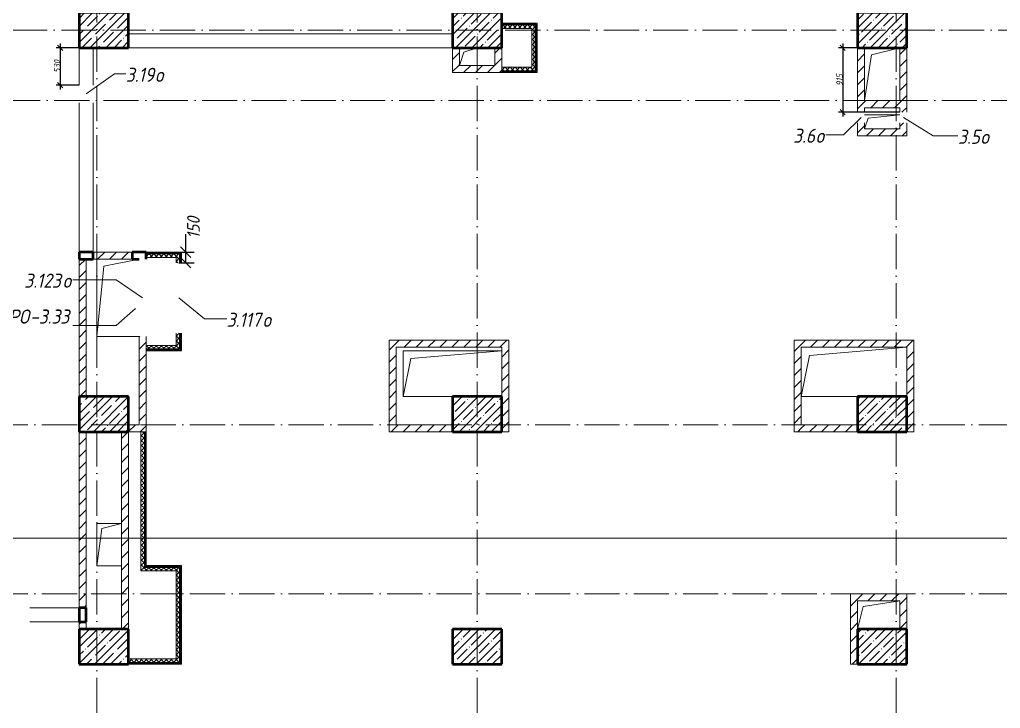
# Model space of a CAD drawing. Header units: millimetres. Extents: x -356862 to 418287, y 0 to 839748.
# Drawn here: x 221339 to 235263, y 389497 to 399273 of the extents above; entities that cross this region are included whole.
import ezdxf

# ---------------------------------------------------------------- set-up
doc = ezdxf.new("R2010")
doc.units = ezdxf.units.MM
doc.linetypes.add('50_200_ШТРИХ_1Т_ш5_п1_п1_', pattern=[700, 500, -100, 0, -100])
for name, color, linetype, lineweight in [('A-____-____-DIMS', 7, 'Continuous', 9), ('A-FLOR-____-OTLN', 7, 'Continuous', 9), ('A-GENM-____-IDEN', 7, 'Continuous', 9), ('A-GENM-____-OTLN', 7, 'Continuous', 9), ('A-GLAZ-____-IDEN', 7, 'Continuous', 9), ('A-WALL-____-MCUT', 7, 'Continuous', 13), ('A-WALL-____-MCUT-1', 7, 'Continuous', 9), ('A-WALL-____-PATT-1', 7, 'Continuous', 9), ('A-WALL-FNSH-MCUT-1', 7, 'Continuous', 9), ('I-WALL-____-OTLN', 7, 'Continuous', 9), ('S-COLS-____-MCUT', 7, 'Continuous', 50), ('S-COLS-____-OTLN', 7, 'Continuous', 9), ('S-GRID-____-OTLN-1', 7, '50_200_ШТРИХ_1Т_ш5_п1_п1_', 9)]:
    doc.layers.add(name, color=color, linetype=linetype, lineweight=lineweight)
doc.layers.add('A-WALL-____-PATT-3', color=9, linetype='Continuous', lineweight=9, true_color=0x808080)
doc.layers.add('G-____-____-SYMB-1', color=9, linetype='Continuous', lineweight=9, true_color=0x808080)
doc.styles.add('ISOCPEUR_I_10', font='isocpeui.ttf', dxfattribs={"width": 0.9, "height": 180})
doc.styles.add('ISOCPEUR_I_11', font='isocpeui.ttf', dxfattribs={"width": 0.9, "height": 200})
doc.styles.add('ISOCPEUR_I_7', font='isocpeui.ttf', dxfattribs={"width": 0.9, "height": 90})
doc.dimstyles.new('ISO-1_8_0_9К_СРЕДНИЙ_Кладочные_1', dxfattribs={"dimscale": 304.8, "dimtxt": 89.638306, "dimasz": 0.246063, "dimexe": 0.19685, "dimexo": 0, "dimgap": 0, "dimtad": 1, "dimdec": 3, "dimrnd": 0.001, "dimdsep": 46, "dimtxsty": 'ISOCPEUR_I_7', "dimblk1": 'OBLIQUE', "dimblk2": 'OBLIQUE', "dimsah": 1, "dimcen": 0.09, "dimdle": 0.19685, "dimazin": 0, "dimtfac": 1, "dimtdec": 4, "dimtix": 1, "dimtmove": 0, "dimatfit": 3, "dimfxl": 1, "dimtvp": 1, "dimtolj": 1, "dimtzin": 0, "dimarcsym": 2})
doc.dimstyles.new('ISO-1_8_0_9К_СРЕДНИЙ_Кладочные_3', dxfattribs={"dimscale": 304.8, "dimtxt": 179.276612, "dimasz": 0.492126, "dimexe": 0.393701, "dimexo": 0, "dimgap": 0, "dimtad": 1, "dimdec": 3, "dimrnd": 0.001, "dimdsep": 46, "dimtxsty": 'ISOCPEUR_I_10', "dimblk1": 'OBLIQUE', "dimblk2": 'OBLIQUE', "dimsah": 1, "dimcen": 0.09, "dimdle": 0.393701, "dimazin": 0, "dimtfac": 1, "dimtdec": 4, "dimtix": 1, "dimtmove": 0, "dimatfit": 3, "dimfxl": 1, "dimtvp": 1, "dimtolj": 1, "dimtzin": 0, "dimarcsym": 2})
pattern_1 = [(45, (144685.44, 323542.24), (-84.85281, 84.85281), [])]
pattern_2 = [(45, (144685.44, 323542.244), (-35.35534, 35.35534), []), (135, (144685.44, 323542.244), (-35.35534, -35.35534), [])]

# ---------------------------------------------------------------- blocks, each defined once
blk = doc.blocks.new('BSC_Колонна _Прямоугольная - 500х700-V128-АР1_План отверстий 3 этажа в осях 1-64_Ю-ЯЯ')
at = {"layer": 'S-COLS-____-OTLN'}
h = blk.add_hatch(dxfattribs=at)
h.set_pattern_fill('FP_133', color=256, style=0, pattern_type=2)
h.set_pattern_definition([(315, (-66831.04, 77850), (114.04925, 114.04925), []), (315, (-66831.04, 77735.95), (114.04925, 114.04925), [201.613, -40.323, 3.353, -36.97])])
h.paths.add_polyline_path([(-250, -350), (250, -350), (250, 350), (-250, 350), (-250, 96)], flags=0)
at = {"layer": 'S-COLS-____-MCUT'}
for p, q in [((250, 350), (-250, 350)), ((-250, 350), (-250, -350)), ((250, -350), (250, 350)), ((-250, -350), (250, -350))]:
    blk.add_line(p, q, dxfattribs=at)
blk = doc.blocks.new('BSC_Колонна _Прямоугольная - 500х700-V129-АР1_План отверстий 3 этажа в осях 1-64_Ю-ЯЯ')
at = {"layer": 'S-COLS-____-OTLN'}
h = blk.add_hatch(dxfattribs=at)
h.set_pattern_fill('FP_134', color=256, style=0, pattern_type=2)
h.set_pattern_definition([(315, (-66831.04, 83150), (114.04925, 114.04925), []), (315, (-66831.04, 83035.95), (114.04925, 114.04925), [201.613, -40.323, 3.353, -36.97])])
h.paths.add_polyline_path([(-250, -350), (250, -350), (250, 350), (-250, 350)], flags=0)
at = {"layer": 'S-COLS-____-MCUT'}
for p, q in [((250, 350), (-250, 350)), ((-250, 350), (-250, -350)), ((250, -350), (250, 350)), ((-250, -350), (250, -350))]:
    blk.add_line(p, q, dxfattribs=at)
blk = doc.blocks.new('BSC_Колонна _Прямоугольная - 500х700-V130-АР1_План отверстий 3 этажа в осях 1-64_Ю-ЯЯ')
at = {"layer": 'S-COLS-____-OTLN'}
h = blk.add_hatch(dxfattribs=at)
h.set_pattern_fill('FP_135', color=256, style=0, pattern_type=2)
h.set_pattern_definition([(315, (-66831.04, 88900), (114.04925, 114.04925), []), (315, (-66831.04, 88785.95), (114.04925, 114.04925), [201.613, -40.323, 3.353, -36.97])])
h.paths.add_polyline_path([(-250, -350), (250, -350), (250, 350), (-250, 350)], flags=0)
at = {"layer": 'S-COLS-____-MCUT'}
for p, q in [((250, 350), (-250, 350)), ((-250, 350), (-250, -350)), ((250, -350), (250, 350)), ((-250, -350), (250, -350))]:
    blk.add_line(p, q, dxfattribs=at)
blk = doc.blocks.new('BSC_Колонна _Прямоугольная - 500х700-V131-АР1_План отверстий 3 этажа в осях 1-64_Ю-ЯЯ')
at = {"layer": 'S-COLS-____-OTLN'}
h = blk.add_hatch(dxfattribs=at)
h.set_pattern_fill('FP_136', color=256, style=0, pattern_type=2)
h.set_pattern_definition([(315, (-70131.04, 77850), (114.04925, 114.04925), []), (315, (-70131.04, 77735.95), (114.04925, 114.04925), [201.613, -40.323, 3.353, -36.97])])
h.paths.add_polyline_path([(-250, -350), (250, -350), (250, 350), (-250, 350), (-250, 96)], flags=0)
at = {"layer": 'S-COLS-____-MCUT'}
for p, q in [((250, 350), (-250, 350)), ((-250, 350), (-250, -350)), ((250, -350), (250, 350)), ((-250, -350), (250, -350))]:
    blk.add_line(p, q, dxfattribs=at)
blk = doc.blocks.new('BSC_Колонна _Прямоугольная - 500х700-V132-АР1_План отверстий 3 этажа в осях 1-64_Ю-ЯЯ')
at = {"layer": 'S-COLS-____-OTLN'}
h = blk.add_hatch(dxfattribs=at)
h.set_pattern_fill('FP_137', color=256, style=0, pattern_type=2)
h.set_pattern_definition([(315, (-70131.04, 83150), (114.04925, 114.04925), []), (315, (-70131.04, 83035.95), (114.04925, 114.04925), [201.613, -40.323, 3.353, -36.97])])
h.paths.add_polyline_path([(-250, -350), (250, -350), (250, 350), (-250, 350)], flags=0)
at = {"layer": 'S-COLS-____-MCUT'}
for p, q in [((250, 350), (-250, 350)), ((-250, 350), (-250, -350)), ((250, -350), (250, 350)), ((-250, -350), (250, -350))]:
    blk.add_line(p, q, dxfattribs=at)
blk = doc.blocks.new('BSC_Колонна _Прямоугольная - 500х700-V133-АР1_План отверстий 3 этажа в осях 1-64_Ю-ЯЯ')
at = {"layer": 'S-COLS-____-OTLN'}
h = blk.add_hatch(dxfattribs=at)
h.set_pattern_fill('FP_138', color=256, style=0, pattern_type=2)
h.set_pattern_definition([(315, (-70131.04, 88900), (114.04925, 114.04925), []), (315, (-70131.04, 88785.95), (114.04925, 114.04925), [201.613, -40.323, 3.353, -36.97])])
h.paths.add_polyline_path([(-250, -350), (250, -350), (250, 350), (-250, 350)], flags=0)
at = {"layer": 'S-COLS-____-MCUT'}
for p, q in [((250, 350), (-250, 350)), ((-250, 350), (-250, -350)), ((250, -350), (250, 350)), ((-250, -350), (250, -350))]:
    blk.add_line(p, q, dxfattribs=at)
blk = doc.blocks.new('BSC_Колонна _Прямоугольная - 500х700-V134-АР1_План отверстий 3 этажа в осях 1-64_Ю-ЯЯ')
at = {"layer": 'S-COLS-____-OTLN'}
h = blk.add_hatch(dxfattribs=at)
h.set_pattern_fill('FP_139', color=256, style=0, pattern_type=2)
h.set_pattern_definition([(315, (-75581.04, 77850), (114.04925, 114.04925), []), (315, (-75581.04, 77735.95), (114.04925, 114.04925), [201.613, -40.323, 3.353, -36.97])])
h.paths.add_polyline_path([(-250, 350), (-250, -350), (250, -350), (250, 350)], flags=0)
at = {"layer": 'S-COLS-____-MCUT'}
for p, q in [((250, 350), (-250, 350)), ((-250, 350), (-250, -350)), ((250, -350), (250, 350)), ((-250, -350), (250, -350))]:
    blk.add_line(p, q, dxfattribs=at)
blk = doc.blocks.new('BSC_Колонна _Прямоугольная - 500х700-V135-АР1_План отверстий 3 этажа в осях 1-64_Ю-ЯЯ')
at = {"layer": 'S-COLS-____-OTLN'}
h = blk.add_hatch(dxfattribs=at)
h.set_pattern_fill('FP_140', color=256, style=0, pattern_type=2)
h.set_pattern_definition([(315, (-75581.04, 83150), (114.04925, 114.04925), []), (315, (-75581.04, 83035.95), (114.04925, 114.04925), [201.613, -40.323, 3.353, -36.97])])
h.paths.add_polyline_path([(-250, 350), (-250, -350), (250, -350), (250, 350)], flags=0)
at = {"layer": 'S-COLS-____-MCUT'}
for p, q in [((250, 350), (-250, 350)), ((-250, 350), (-250, -350)), ((250, -350), (250, 350)), ((-250, -350), (250, -350))]:
    blk.add_line(p, q, dxfattribs=at)
blk = doc.blocks.new('BSC_Колонна _Прямоугольная - 500х700-V136-АР1_План отверстий 3 этажа в осях 1-64_Ю-ЯЯ')
at = {"layer": 'S-COLS-____-OTLN'}
h = blk.add_hatch(dxfattribs=at)
h.set_pattern_fill('FP_141', color=256, style=0, pattern_type=2)
h.set_pattern_definition([(315, (-75581.04, 88900), (114.04925, 114.04925), []), (315, (-75581.04, 88785.95), (114.04925, 114.04925), [201.613, -40.323, 3.353, -36.97])])
h.paths.add_polyline_path([(-250, -350), (250, -350), (250, 350), (-250, 350)], flags=0)
at = {"layer": 'S-COLS-____-MCUT'}
for p, q in [((250, 350), (-250, 350)), ((-250, 350), (-250, -350)), ((250, -350), (250, 350)), ((-250, -350), (250, -350))]:
    blk.add_line(p, q, dxfattribs=at)
blk = doc.blocks.new('AR_Отверстие прямоугольное _в плите_ - AR_Отверстие прямоугольное _в плите_-30552529-АР1_План отверстий 3 этажа в осях 1-64_Ю-ЯЯ')
at = {"layer": 'A-GENM-____-OTLN'}
for p, q in [((-150, 275), (250, 375)), ((-250, -375), (-150, 275))]:
    blk.add_line(p, q, dxfattribs=at)
blk = doc.blocks.new('AR_Отверстие прямоугольное _в плите_ - AR_Отверстие прямоугольное _в плите_-30552531-АР1_План отверстий 3 этажа в осях 1-64_Ю-ЯЯ')
at = {"layer": 'A-GENM-____-OTLN'}
for p, q in [((-220, 120), (300, 200)), ((-300, -200), (-220, 120))]:
    blk.add_line(p, q, dxfattribs=at)
blk = doc.blocks.new('AR_Отверстие прямоугольное _в плите_ - AR_Отверстие прямоугольное _в плите_-30552533-АР1_План отверстий 3 этажа в осях 1-64_Ю-ЯЯ')
at = {"layer": 'A-GENM-____-OTLN'}
for p, q in [((175, 300), (-175, 300)), ((-175, 300), (-175, -300)), ((-105, 230), (175, 300)), ((-175, -300), (-105, 230)), ((-175, -300), (175, -300))]:
    blk.add_line(p, q, dxfattribs=at)
blk = doc.blocks.new('AR_Отверстие прямоугольное _в плите_ - AR_Отверстие прямоугольное _в плите_-30552713-АР1_План отверстий 3 этажа в осях 1-64_Ю-ЯЯ')
at = {"layer": 'A-GENM-____-OTLN'}
for p, q in [((-300, 550), (-300, -550)), ((-300, -550), (-200, 450)), ((-200, 450), (300, 550)), ((-300, -550), (300, -550))]:
    blk.add_line(p, q, dxfattribs=at)
blk = doc.blocks.new('AR_Отверстие прямоугольное _в плите_ - AR_Отверстие прямоугольное _в плите_-V190-АР1_План отверстий 3 этажа в осях 1-64_Ю-ЯЯ')
at = {"layer": 'A-GENM-____-OTLN'}
for p, q in [((-125, -125), (-63, 63)), ((-63, 63), (125, 125)), ((125, -125), (125, 125))]:
    blk.add_line(p, q, dxfattribs=at)
blk = doc.blocks.new('AR_Отверстие прямоугольное _в плите_ - AR_Отверстие прямоугольное _в плите_-V192-АР1_План отверстий 3 этажа в осях 1-64_Ю-ЯЯ')
at = {"layer": 'A-GENM-____-OTLN'}
for p, q in [((250, 100), (-250, 100)), ((-250, -100), (-200, 50)), ((-200, 50), (250, 100))]:
    blk.add_line(p, q, dxfattribs=at)
blk = doc.blocks.new('AR_Отверстие прямоугольное _в плите_ - AR_Отверстие прямоугольное _в плите_-30552735-АР1_План отверстий 3 этажа в осях 1-64_Ю-ЯЯ')
at = {"layer": 'A-GENM-____-OTLN'}
for p, q in [((700, 325), (-700, 325)), ((-700, 325), (-700, -325)), ((-592, 217), (700, 325)), ((-700, -325), (-592, 217)), ((-700, -325), (0, -325))]:
    blk.add_line(p, q, dxfattribs=at)
blk = doc.blocks.new('AR_Отверстие прямоугольное _в плите_ - AR_Отверстие прямоугольное _в плите_-30552737-АР1_План отверстий 3 этажа в осях 1-64_Ю-ЯЯ')
at = {"layer": 'A-GENM-____-OTLN'}
for p, q in [((750, 350), (-750, 350)), ((-633, 233), (750, 350)), ((-750, -350), (-633, 233)), ((-750, -350), (50, -350))]:
    blk.add_line(p, q, dxfattribs=at)
blk = doc.blocks.new('BSC_Колонна _Прямоугольная1 - 200х100 _металл_-35191367-АР1_План отверстий 3 этажа в осях 1-64_Ю-ЯЯ')
at = {"layer": 'S-COLS-____-MCUT'}
for p, q in [((100, 50), (-100, 50)), ((-100, 50), (-100, -50)), ((100, -50), (100, 50)), ((-100, -50), (100, -50))]:
    blk.add_line(p, q, dxfattribs=at)
blk = doc.blocks.new('BSC_Колонна _Прямоугольная1 - 200х100 _металл_-V214-АР1_План отверстий 3 этажа в осях 1-64_Ю-ЯЯ')
at = {"layer": 'S-COLS-____-MCUT'}
for p, q in [((100, 50), (-100, 50)), ((-100, 50), (-100, -50)), ((100, -50), (100, 50)), ((-100, -50), (0, -50))]:
    blk.add_line(p, q, dxfattribs=at)
blk = doc.blocks.new('_Oblique')
at = {"color": 0, "linetype": 'ByBlock', "lineweight": -2}
blk.add_line((-0.5, -0.5), (0.5, 0.5), dxfattribs=at)
blk = doc.blocks.new('*D9582')
at = {"layer": 'A-____-____-DIMS', "color": 0, "lineweight": -2, "transparency": 16777216}
for p, q in [((221916, 398933), (221916, 398283)), ((222185, 398873), (221856, 398873)), ((222185, 398343), (221856, 398343))]:
    blk.add_line(p, q, dxfattribs=at)
at = {"layer": 'Defpoints', "color": 0, "transparency": 16777216}
for p in [(222185, 398873), (221916, 398343), (222185, 398343)]:
    blk.add_point(p, dxfattribs=at)
at = {"layer": 'A-____-____-DIMS', "color": 0, "lineweight": -2, "transparency": 16777216, "xscale": 75, "yscale": 75, "zscale": 75}
for p, rotation in [((221916, 398873), 90), ((221916, 398343), 270)]:
    blk.add_blockref('_Oblique', p, dxfattribs=dict(at, rotation=rotation))
at = {"layer": 'A-____-____-DIMS', "color": 0, "transparency": 16777216, "insert": (221871, 398608), "char_height": 90, "width": 409.58, "attachment_point": 5, "rotation": 90, "style": 'ISOCPEUR_I_7'}
blk.add_mtext('\\A1;530', dxfattribs=at)
blk = doc.blocks.new('*D9534')
at = {"layer": 'A-____-____-DIMS', "color": 0, "lineweight": -2, "transparency": 16777216}
for p, q in [((223697, 395973), (223697, 396229)), ((223697, 395823), (223697, 396093)), ((223635, 395973), (223817, 395973)), ((223598, 395823), (223817, 395823))]:
    blk.add_line(p, q, dxfattribs=at)
at = {"layer": 'Defpoints', "color": 0, "transparency": 16777216}
for p in [(223635, 395973), (223598, 395823), (223697, 395823)]:
    blk.add_point(p, dxfattribs=at)
at = {"layer": 'A-____-____-DIMS', "color": 0, "lineweight": -2, "transparency": 16777216, "xscale": 150, "yscale": 150, "zscale": 150}
for p, rotation in [((223697, 395973), 90), ((223697, 395823), 270)]:
    blk.add_blockref('_Oblique', p, dxfattribs=dict(at, rotation=rotation))
at = {"layer": 'A-____-____-DIMS', "color": 0, "transparency": 16777216, "insert": (223717, 396165), "char_height": 180, "width": 368.21, "attachment_point": 1, "rotation": 90, "line_spacing_factor": 1.149209, "style": 'ISOCPEUR_I_10'}
blk.add_mtext('\\A1;150', dxfattribs=at)
blk = doc.blocks.new('*D9535')
at = {"layer": 'A-____-____-DIMS', "color": 0, "lineweight": -2, "transparency": 16777216}
for p, q in [((233024, 398933), (233024, 397898)), ((233835, 398873), (232964, 398873)), ((233835, 397958), (232964, 397958))]:
    blk.add_line(p, q, dxfattribs=at)
at = {"layer": 'Defpoints', "color": 0, "transparency": 16777216}
for p in [(233835, 398873), (233024, 397958), (233835, 397958)]:
    blk.add_point(p, dxfattribs=at)
at = {"layer": 'A-____-____-DIMS', "color": 0, "lineweight": -2, "transparency": 16777216, "xscale": 75, "yscale": 75, "zscale": 75}
for p, rotation in [((233024, 398873), 90), ((233024, 397958), 270)]:
    blk.add_blockref('_Oblique', p, dxfattribs=dict(at, rotation=rotation))
at = {"layer": 'A-____-____-DIMS', "color": 0, "transparency": 16777216, "insert": (232979, 398416), "char_height": 90, "width": 368.21, "attachment_point": 5, "rotation": 90, "style": 'ISOCPEUR_I_7'}
blk.add_mtext('\\A1;915', dxfattribs=at)

msp = doc.modelspace()

# ---------------------------------------------------------------- hatches: boundary and pattern name
at = {"layer": 'A-WALL-____-PATT-1'}
h = msp.add_hatch(dxfattribs=at)
h.set_pattern_fill('FP_7', color=256, style=0, pattern_type=2)
h.set_pattern_definition(pattern_1)
h.paths.add_polyline_path([(227585.4376, 398623.2863), (227585.4376, 398873.2863), (227485.4376, 398873.2863), (227485.4376, 398623.2863)], flags=0)
h = msp.add_hatch(dxfattribs=at)
h.set_pattern_fill('FP_7', color=256, style=0, pattern_type=2)
h.set_pattern_definition(pattern_1)
h.paths.add_polyline_path([(228185.4376, 398623.2863), (228185.4376, 398873.2863), (228085.4376, 398873.2863), (228085.4376, 398623.2863)], flags=0)
h = msp.add_hatch(dxfattribs=at)
h.set_pattern_fill('FP_7', color=256, style=0, pattern_type=2)
h.set_pattern_definition(pattern_1)
h.paths.add_polyline_path([(233235.4376, 397723.2863), (233335.4376, 397723.2863), (233335.4376, 397808.2863), (233235.4376, 397808.2863)], flags=0)
h.paths.add_polyline_path([(233294.1876, 397958.2863), (233335.4376, 397958.2863), (233335.4376, 398873.2863), (233235.4376, 398873.2863), (233235.4376, 397958.2863)], flags=0)
h = msp.add_hatch(dxfattribs=at)
h.set_pattern_fill('FP_7', color=256, style=0, pattern_type=2)
h.set_pattern_definition(pattern_1)
h.paths.add_polyline_path([(233835.4376, 397723.2863), (233935.4376, 397723.2863), (233935.4376, 397808.2863), (233835.4376, 397808.2863)], flags=0)
h.paths.add_polyline_path([(233835.4376, 397958.2863), (233935.4376, 397958.2863), (233935.4376, 398873.2863), (233835.4376, 398873.2863), (233835.4376, 398023.2863)], flags=0)
h = msp.add_hatch(dxfattribs=at)
h.set_pattern_fill('FP_7', color=256, style=0, pattern_type=2)
h.set_pattern_definition(pattern_1)
h.paths.add_polyline_path([(227485.4376, 398523.2863), (228185.4376, 398523.2863), (228185.4376, 398623.2863), (227485.4376, 398623.2863)], flags=0)
h = msp.add_hatch(dxfattribs=at)
h.set_pattern_fill('FP_7', color=256, style=0, pattern_type=2)
h.set_pattern_definition(pattern_1)
h.paths.add_polyline_path([(233835.4376, 398023.2863), (233835.4376, 398123.2863), (233335.4376, 398123.2863), (233335.4376, 398023.2863)], flags=0)
h = msp.add_hatch(dxfattribs=at)
h.set_pattern_fill('FP_7', color=256, style=0, pattern_type=2)
h.set_pattern_definition(pattern_1)
h.paths.add_polyline_path([(233935.4376, 397623.2863), (233935.4376, 397723.2863), (233235.4376, 397723.2863), (233235.4376, 397623.2863)], flags=0)
h = msp.add_hatch(dxfattribs=at)
h.set_pattern_fill('FP_7', color=256, style=0, pattern_type=2)
h.set_pattern_definition(pattern_1)
h.paths.add_polyline_path([(222285.4376, 393923.2863), (222285.4376, 395873.2863), (222185.4376, 395873.2863), (222185.4376, 393923.2863)], flags=0)
h = msp.add_hatch(dxfattribs=at)
h.set_pattern_fill('FP_7', color=256, style=0, pattern_type=2)
h.set_pattern_definition(pattern_1)
h.paths.add_polyline_path([(222439.8403, 395873.2863), (222935.4376, 395873.2863), (222935.4376, 395973.2863), (222385.4376, 395973.2863), (222385.4376, 395873.2863)], flags=0)
h = msp.add_hatch(dxfattribs=at)
h.set_pattern_fill('FP_7', color=256, style=0, pattern_type=2)
h.set_pattern_definition(pattern_1)
h.paths.add_polyline_path([(223035.4376, 393523.2863), (223135.4376, 393523.2863), (223135.4376, 394773.2863), (223035.4376, 394773.2863), (223035.4376, 393681.578)], flags=0)
h = msp.add_hatch(dxfattribs=at)
h.set_pattern_fill('FP_7', color=256, style=0, pattern_type=2)
h.set_pattern_definition(pattern_1)
h.paths.add_polyline_path([(226585.4376, 393423.2863), (226685.4376, 393423.2863), (226685.4376, 394723.2863), (226585.4376, 394723.2863)], flags=0)
h = msp.add_hatch(dxfattribs=at)
h.set_pattern_fill('FP_7', color=256, style=0, pattern_type=2)
h.set_pattern_definition(pattern_1)
h.paths.add_polyline_path([(228185.4376, 394623.2863), (228285.4376, 394623.2863), (228285.4376, 394723.2863), (226685.4376, 394723.2863), (226685.4376, 394623.2863)], flags=0)
h = msp.add_hatch(dxfattribs=at)
h.set_pattern_fill('FP_7', color=256, style=0, pattern_type=2)
h.set_pattern_definition(pattern_1)
h.paths.add_polyline_path([(228285.4376, 393423.2863), (228285.4376, 394623.2863), (228185.4376, 394623.2863), (228185.4376, 393423.2863)], flags=0)
h = msp.add_hatch(dxfattribs=at)
h.set_pattern_fill('FP_7', color=256, style=0, pattern_type=2)
h.set_pattern_definition(pattern_1)
h.paths.add_polyline_path([(232335.4376, 393423.2863), (232435.4376, 393423.2863), (232435.4376, 394723.2863), (232335.4376, 394723.2863)], flags=0)
h = msp.add_hatch(dxfattribs=at)
h.set_pattern_fill('FP_7', color=256, style=0, pattern_type=2)
h.set_pattern_definition(pattern_1)
h.paths.add_polyline_path([(233935.4376, 394623.2863), (234035.4376, 394623.2863), (234035.4376, 394723.2863), (232435.4376, 394723.2863), (232435.4376, 394623.2863), (233044.626, 394623.2863)], flags=0)
h = msp.add_hatch(dxfattribs=at)
h.set_pattern_fill('FP_7', color=256, style=0, pattern_type=2)
h.set_pattern_definition(pattern_1)
h.paths.add_polyline_path([(234035.4376, 393423.2863), (234035.4376, 394623.2863), (233935.4376, 394623.2863), (233935.4376, 393423.2863)], flags=0)
h = msp.add_hatch(dxfattribs=at)
h.set_pattern_fill('FP_7', color=256, style=0, pattern_type=2)
h.set_pattern_definition(pattern_1)
h.paths.add_polyline_path([(222885.4376, 393423.2863), (223135.4376, 393423.2863), (223135.4376, 393523.2863), (222885.4376, 393523.2863)], flags=0)
h = msp.add_hatch(dxfattribs=at)
h.set_pattern_fill('FP_7', color=256, style=0, pattern_type=2)
h.set_pattern_definition(pattern_1)
h.paths.add_polyline_path([(227485.4376, 393423.2863), (227485.4376, 393523.2863), (226685.4376, 393523.2863), (226685.4376, 393423.2863)], flags=0)
h = msp.add_hatch(dxfattribs=at)
h.set_pattern_fill('FP_7', color=256, style=0, pattern_type=2)
h.set_pattern_definition(pattern_1)
h.paths.add_polyline_path([(233235.4376, 393423.2863), (233235.4376, 393523.2863), (232435.4376, 393523.2863), (232435.4376, 393423.2863), (233044.626, 393423.2863)], flags=0)
h = msp.add_hatch(dxfattribs=at)
h.set_pattern_fill('FP_7', color=256, style=0, pattern_type=2)
h.set_pattern_definition(pattern_1)
h.paths.add_polyline_path([(222185.4376, 390623.2863), (222285.4376, 390623.2863), (222285.4376, 390723.2863), (222185.4376, 390723.2863)], flags=0)
h.paths.add_polyline_path([(222185.4376, 390923.2863), (222285.4376, 390923.2863), (222285.4376, 393423.2863), (222185.4376, 393423.2863)], flags=0)
h = msp.add_hatch(dxfattribs=at)
h.set_pattern_fill('FP_7', color=256, style=0, pattern_type=2)
h.set_pattern_definition(pattern_1)
h.paths.add_polyline_path([(222885.4376, 390623.2863), (222885.4376, 393423.2863), (222785.4376, 393423.2863), (222785.4376, 390623.2863)], flags=0)
h = msp.add_hatch(dxfattribs=at)
h.set_pattern_fill('FP_7', color=256, style=0, pattern_type=2)
h.set_pattern_definition(pattern_1)
h.paths.add_polyline_path([(233835.4376, 391023.2863), (233935.4376, 391023.2863), (233935.4376, 391123.2863), (233135.4376, 391123.2863), (233135.4376, 391023.2863), (233235.4376, 391023.2863)], flags=0)
h = msp.add_hatch(dxfattribs=at)
h.set_pattern_fill('FP_7', color=256, style=0, pattern_type=2)
h.set_pattern_definition(pattern_1)
h.paths.add_polyline_path([(233235.4376, 390123.2863), (233235.4376, 391023.2863), (233135.4376, 391023.2863), (233135.4376, 390123.2863)], flags=0)
h = msp.add_hatch(dxfattribs=at)
h.set_pattern_fill('FP_7', color=256, style=0, pattern_type=2)
h.set_pattern_definition(pattern_1)
h.paths.add_polyline_path([(233935.4376, 390623.2863), (233935.4376, 391023.2863), (233835.4376, 391023.2863), (233835.4376, 390623.2863)], flags=0)
at = {"layer": 'A-WALL-____-PATT-3'}
h = msp.add_hatch(dxfattribs=at)
h.set_pattern_fill('FP_10', color=256, style=0, pattern_type=2)
h.set_pattern_definition(pattern_2)
h.paths.add_polyline_path([(228610.4376, 398598.2863), (228660.4376, 398598.2863), (228660.4376, 399198.2863), (228610.4376, 399198.2863), (228610.4376, 399148.2863)], flags=0)
h.paths.add_polyline_path([(228610.4376, 401948.2863), (228660.4376, 401948.2863), (228660.4376, 402598.2863), (228610.4376, 402598.2863), (228610.4376, 401998.2863)], flags=0)
h.paths.add_polyline_path([(228610.4376, 405298.2863), (228660.4376, 405298.2863), (228660.4376, 405948.2863), (228610.4376, 405948.2863), (228610.4376, 405348.2863)], flags=0)
h = msp.add_hatch(dxfattribs=at)
h.set_pattern_fill('FP_10', color=256, style=0, pattern_type=2)
h.set_pattern_definition(pattern_2)
h.paths.add_polyline_path([(228610.4376, 399148.2863), (228610.4376, 399198.2863), (228185.4376, 399198.2863), (228185.4376, 399148.2863)], flags=0)
h = msp.add_hatch(dxfattribs=at)
h.set_pattern_fill('FP_10', color=256, style=0, pattern_type=2)
h.set_pattern_definition(pattern_2)
h.paths.add_polyline_path([(228660.4376, 398548.2863), (228660.4376, 398598.2863), (228185.4376, 398598.2863), (228185.4376, 398548.2863), (228625.9653, 398548.2863)], flags=0)
h = msp.add_hatch(dxfattribs=at)
h.set_pattern_fill('FP_10', color=256, style=0, pattern_type=2)
h.set_pattern_definition(pattern_2)
h.paths.add_polyline_path([(223135.4376, 395898.2863), (223560.4376, 395898.2863), (223560.4376, 395948.2863), (223135.4376, 395948.2863)], flags=0)
h = msp.add_hatch(dxfattribs=at)
h.set_pattern_fill('FP_10', color=256, style=0, pattern_type=2)
h.set_pattern_definition(pattern_2)
h.paths.add_polyline_path([(223610.4376, 390198.2863), (223610.4376, 391498.2863), (223560.4376, 391498.2863), (223560.4376, 390198.2863)], flags=0)
h.paths.add_polyline_path([(223560.4376, 394598.2863), (223610.4376, 394598.2863), (223610.4376, 394823.2863), (223560.4376, 394823.2863), (223560.4376, 394648.2863)], flags=0)
h.paths.add_polyline_path([(223605.6299, 395823.2863), (223610.4376, 395823.2863), (223610.4376, 395948.2863), (223560.4376, 395948.2863), (223560.4376, 395823.2863)], flags=0)
h = msp.add_hatch(dxfattribs=at)
h.set_pattern_fill('FP_10', color=256, style=0, pattern_type=2)
h.set_pattern_definition(pattern_2)
h.paths.add_polyline_path([(223560.4376, 394598.2863), (223560.4376, 394648.2863), (223135.4376, 394648.2863), (223135.4376, 394598.2863)], flags=0)
h = msp.add_hatch(dxfattribs=at)
h.set_pattern_fill('FP_10', color=256, style=0, pattern_type=2)
h.set_pattern_definition(pattern_2)
h.paths.add_polyline_path([(223060.4376, 391498.2863), (223110.4376, 391498.2863), (223110.4376, 393423.2863), (223060.4376, 393423.2863), (223060.4376, 391510.7863)], flags=0)
h = msp.add_hatch(dxfattribs=at)
h.set_pattern_fill('FP_10', color=256, style=0, pattern_type=2)
h.set_pattern_definition(pattern_2)
h.paths.add_polyline_path([(223560.4376, 391448.2863), (223560.4376, 391498.2863), (223060.4376, 391498.2863), (223060.4376, 391448.2863)], flags=0)
h = msp.add_hatch(dxfattribs=at)
h.set_pattern_fill('FP_10', color=256, style=0, pattern_type=2)
h.set_pattern_definition(pattern_2)
h.paths.add_polyline_path([(223610.4376, 390148.2863), (223610.4376, 390198.2863), (222885.4376, 390198.2863), (222885.4376, 390148.2863)], flags=0)

# ---------------------------------------------------------------- linework, layer by layer
at = {"layer": 'A-FLOR-____-OTLN'}
for p, q in [((227835.4376, 398873.2863), (227835.4376, 398623.2863)), ((233335.4376, 397923.2863), (233835.4376, 397923.2863)), ((222435.4376, 394773.2863), (222435.4376, 395873.2863)), ((223035.4376, 394773.2863), (222435.4376, 394773.2863)), ((232435.4376, 394622.9388), (233935.4376, 394622.9388)), ((226785.4376, 394573.2863), (228185.4376, 394573.2863)), ((226785.4376, 393923.2863), (226785.4376, 394573.2863)), ((227485.4376, 393923.2863), (226785.4376, 393923.2863)), ((233235.4376, 393922.9388), (232435.4376, 393922.9388)), ((222435.4376, 392120.9204), (222785.4376, 392120.9204)), ((222435.4376, 391520.9204), (222435.4376, 392120.9204)), ((222785.4376, 391520.9204), (222435.4376, 391520.9204))]:
    msp.add_line(p, q, dxfattribs=at)
at = {"layer": 'A-GENM-____-IDEN'}
for p, q in [((222985.4376, 395173.2863), (222707.5712, 394931.2254)), ((222707.5712, 394931.2254), (222095.7423, 394931.2254))]:
    msp.add_line(p, q, dxfattribs=at)
at = {"layer": 'A-GLAZ-____-IDEN'}
for p, q in [((222285.4376, 398218.2863), (222685.4779, 398502.4493)), ((222685.4779, 398502.4493), (222846.7929, 398502.4493)), ((233285.4376, 397883.2863), (233035.5271, 397637.2259)), ((233885.4376, 397883.2863), (234310.752, 397622.5317)), ((233035.5271, 397637.2259), (232784.9315, 397637.2259)), ((234310.752, 397622.5317), (234661.0277, 397622.5317)), ((222707.5712, 395580.3605), (222095.7423, 395580.3605)), ((223085.4376, 395323.2863), (222707.5712, 395580.3605)), ((223597.9376, 395323.2863), (223965.5553, 395024.6769)), ((223965.5553, 395024.6769), (224278.9433, 395024.6769))]:
    msp.add_line(p, q, dxfattribs=at)
at = {"layer": 'A-WALL-____-MCUT'}
for p, q in [((228660.4376, 399198.2863), (228185.4376, 399198.2863)), ((228660.4376, 399198.2863), (228660.4376, 398548.2863)), ((228185.4376, 399148.2863), (228610.4376, 399148.2863)), ((228610.4376, 399148.2863), (228610.4376, 398598.2863)), ((228610.4376, 398598.2863), (228185.4376, 398598.2863)), ((228185.4376, 398598.2863), (228185.4376, 398548.2863)), ((228660.4376, 398548.2863), (228185.4376, 398548.2863)), ((223135.4376, 395948.2863), (223610.4376, 395948.2863)), ((223135.4376, 395898.2863), (223560.4376, 395898.2863)), ((223560.4376, 395898.2863), (223560.4376, 395823.2863)), ((223610.4376, 395948.2863), (223610.4376, 395823.2863)), ((223560.4376, 394823.2863), (223560.4376, 394648.2863)), ((223610.4376, 394823.2863), (223610.4376, 394598.2863)), ((223560.4376, 394648.2863), (223135.4376, 394648.2863)), ((223135.4376, 394648.2863), (223135.4376, 394598.2863)), ((223610.4376, 394598.2863), (223135.4376, 394598.2863)), ((223110.4376, 393423.2863), (223060.4376, 393423.2863)), ((223060.4376, 393423.2863), (223060.4376, 391448.2863)), ((223110.4376, 393423.2863), (223110.4376, 391498.2863)), ((223060.4376, 391448.2863), (223560.4376, 391448.2863)), ((223610.4376, 391498.2863), (223110.4376, 391498.2863)), ((223560.4376, 391448.2863), (223560.4376, 390198.2863)), ((223610.4376, 391498.2863), (223610.4376, 390148.2863)), ((223560.4376, 390198.2863), (222885.4376, 390198.2863)), ((223610.4376, 390148.2863), (222885.4376, 390148.2863))]:
    msp.add_line(p, q, dxfattribs=at)
at = {"layer": 'A-WALL-____-MCUT-1'}
for p, q in [((228672.9376, 399210.7863), (228185.4376, 399210.7863)), ((228672.9376, 399210.7863), (228672.9376, 398535.7863)), ((228672.9376, 398535.7863), (228185.4376, 398535.7863)), ((223135.4376, 395960.7863), (223622.9376, 395960.7863)), ((223622.9376, 395960.7863), (223622.9376, 395823.2863)), ((223622.9376, 394823.2863), (223622.9376, 394585.7863)), ((223622.9376, 394585.7863), (223135.4376, 394585.7863)), ((223122.9376, 393423.2863), (223122.9376, 391510.7863)), ((223622.9376, 391510.7863), (223122.9376, 391510.7863)), ((223622.9376, 391510.7863), (223622.9376, 390135.7863)), ((223622.9376, 390135.7863), (222885.4376, 390135.7863))]:
    msp.add_line(p, q, dxfattribs=at)
at = {"layer": 'A-WALL-FNSH-MCUT-1'}
for p, q in [((228685.4376, 399223.2863), (228185.4376, 399223.2863)), ((228685.4376, 398523.2863), (228685.4376, 399223.2863)), ((227485.4376, 398873.2863), (227485.4376, 398523.2863)), ((227585.4376, 398623.2863), (227585.4376, 398873.2863)), ((228085.4376, 398873.2863), (228085.4376, 398623.2863)), ((228185.4376, 398598.2863), (228185.4376, 398873.2863)), ((233235.4376, 398873.2863), (233235.4376, 397958.2863)), ((233335.4376, 398123.2863), (233335.4376, 398873.2863)), ((233835.4376, 398873.2863), (233835.4376, 398123.2863)), ((233935.4376, 397958.2863), (233935.4376, 398873.2863)), ((227485.4376, 398523.2863), (228685.4376, 398523.2863)), ((228085.4376, 398623.2863), (227585.4376, 398623.2863)), ((228185.4376, 398548.2863), (228185.4376, 398523.2863)), ((233835.4376, 398123.2863), (233335.4376, 398123.2863)), ((233335.4376, 397958.2863), (233335.4376, 398023.2863)), ((233335.4376, 398023.2863), (233835.4376, 398023.2863)), ((233835.4376, 398023.2863), (233835.4376, 397958.2863)), ((233235.4376, 397808.2863), (233235.4376, 397623.2863)), ((233335.4376, 397723.2863), (233335.4376, 397808.2863)), ((233835.4376, 397808.2863), (233835.4376, 397723.2863)), ((233935.4376, 397623.2863), (233935.4376, 397808.2863)), ((233835.4376, 397723.2863), (233335.4376, 397723.2863)), ((233235.4376, 397623.2863), (233935.4376, 397623.2863)), ((222185.4376, 395873.2863), (222185.4376, 393923.2863)), ((222285.4376, 393923.2863), (222285.4376, 395873.2863)), ((222935.4376, 395973.2863), (222385.4376, 395973.2863)), ((222385.4376, 395873.2863), (222935.4376, 395873.2863)), ((223635.4376, 395973.2863), (223135.4376, 395973.2863)), ((223635.4376, 395823.2863), (223635.4376, 395973.2863)), ((223035.4376, 394773.2863), (223035.4376, 393523.2863)), ((223135.4376, 393423.2863), (223135.4376, 394773.2863)), ((223635.4376, 394573.2863), (223635.4376, 394823.2863)), ((226585.4376, 394723.2863), (226585.4376, 393423.2863)), ((228285.4376, 394723.2863), (226585.4376, 394723.2863)), ((226685.4376, 393523.2863), (226685.4376, 394623.2863)), ((226685.4376, 394623.2863), (228185.4376, 394623.2863)), ((228185.4376, 394623.2863), (228185.4376, 393923.2863)), ((228285.4376, 393423.2863), (228285.4376, 394723.2863)), ((232335.4376, 394723.2863), (232335.4376, 393423.2863)), ((234035.4376, 394723.2863), (232335.4376, 394723.2863)), ((232435.4376, 393523.2863), (232435.4376, 394623.2863)), ((232435.4376, 394623.2863), (233935.4376, 394623.2863)), ((233935.4376, 394623.2863), (233935.4376, 393923.2863)), ((234035.4376, 393423.2863), (234035.4376, 394723.2863)), ((223135.4376, 394573.2863), (223635.4376, 394573.2863)), ((223035.4376, 393523.2863), (222885.4376, 393523.2863)), ((227485.4376, 393523.2863), (226685.4376, 393523.2863)), ((233235.4376, 393523.2863), (232435.4376, 393523.2863)), ((222185.4376, 393423.2863), (222185.4376, 390923.2863)), ((222285.4376, 390923.2863), (222285.4376, 393423.2863)), ((222785.4376, 393423.2863), (222785.4376, 390623.2863)), ((222885.4376, 393423.2863), (223135.4376, 393423.2863)), ((222885.4376, 390623.2863), (222885.4376, 393423.2863)), ((223135.4376, 391523.2863), (223135.4376, 393423.2863)), ((226585.4376, 393423.2863), (227485.4376, 393423.2863)), ((228185.4376, 393423.2863), (228285.4376, 393423.2863)), ((232335.4376, 393423.2863), (233235.4376, 393423.2863)), ((233935.4376, 393423.2863), (234035.4376, 393423.2863)), ((223635.4376, 391523.2863), (223135.4376, 391523.2863)), ((223635.4376, 390123.2863), (223635.4376, 391523.2863)), ((233935.4376, 391123.2863), (233135.4376, 391123.2863)), ((233135.4376, 391123.2863), (233135.4376, 390123.2863)), ((233935.4376, 390623.2863), (233935.4376, 391123.2863)), ((233235.4376, 391023.2863), (233835.4376, 391023.2863)), ((233235.4376, 390623.2863), (233235.4376, 391023.2863)), ((233835.4376, 391023.2863), (233835.4376, 390623.2863)), ((222185.4376, 390723.2863), (222185.4376, 390623.2863)), ((222285.4376, 390623.2863), (222285.4376, 390723.2863)), ((222885.4376, 390123.2863), (223635.4376, 390123.2863)), ((233135.4376, 390123.2863), (233235.4376, 390123.2863))]:
    msp.add_line(p, q, dxfattribs=at)
at = {"layer": 'G-____-____-SYMB-1'}
msp.add_line((139874.9012, 391913.2863), (249355.6286, 391913.2863), dxfattribs=at)
at = {"layer": 'I-WALL-____-OTLN'}
for p, q in [((222885.4376, 399073.2863), (227485.4376, 399073.2863)), ((222185.4376, 398343.2863), (222185.4376, 398873.2863)), ((222385.4376, 398873.2863), (222385.4376, 398343.2863)), ((227485.4376, 398873.2863), (222885.4376, 398873.2863)), ((222185.4376, 395973.2863), (222185.4376, 398093.2863)), ((222385.4376, 398093.2863), (222385.4376, 395973.2863)), ((221485.4376, 390923.2863), (222185.4376, 390923.2863)), ((222185.4376, 390723.2863), (221485.4376, 390723.2863))]:
    msp.add_line(p, q, dxfattribs=at)
at = {"layer": 'S-GRID-____-OTLN-1'}
for p, q in [((222435.4376, 414435.0957), (222435.4376, 363523.2863)), ((227835.4376, 414435.0957), (227835.4376, 363523.2863)), ((233785.4376, 414435.0957), (233785.4376, 363523.2863)), ((193927.4553, 399123.2863), (248759.8442, 399123.2863)), ((179122.8836, 398123.2863), (248759.8442, 398123.2863)), ((248759.8442, 393523.2863), (193927.4553, 393523.2863)), ((248759.8442, 391123.2863), (140016.6674, 391123.2863))]:
    msp.add_line(p, q, dxfattribs=at)

# ---------------------------------------------------------------- block references
at = {"layer": 'A-GENM-____-OTLN'}
for name, p in [('AR_Отверстие прямоугольное _в плите_ - AR_Отверстие прямоугольное _в плите_-V190-АР1_План отверстий 3 этажа в осях 1-64_Ю-ЯЯ', (227710.4376, 398748.2863)), ('AR_Отверстие прямоугольное _в плите_ - AR_Отверстие прямоугольное _в плите_-30552529-АР1_План отверстий 3 этажа в осях 1-64_Ю-ЯЯ', (233585.4376, 398498.2863)), ('AR_Отверстие прямоугольное _в плите_ - AR_Отверстие прямоугольное _в плите_-V192-АР1_План отверстий 3 этажа в осях 1-64_Ю-ЯЯ', (233585.4376, 397823.2863)), ('AR_Отверстие прямоугольное _в плите_ - AR_Отверстие прямоугольное _в плите_-30552713-АР1_План отверстий 3 этажа в осях 1-64_Ю-ЯЯ', (222735.4376, 395323.2863)), ('AR_Отверстие прямоугольное _в плите_ - AR_Отверстие прямоугольное _в плите_-30552737-АР1_План отверстий 3 этажа в осях 1-64_Ю-ЯЯ', (233185.4376, 394272.9388)), ('AR_Отверстие прямоугольное _в плите_ - AR_Отверстие прямоугольное _в плите_-30552735-АР1_План отверстий 3 этажа в осях 1-64_Ю-ЯЯ', (227485.4376, 394248.2863)), ('AR_Отверстие прямоугольное _в плите_ - AR_Отверстие прямоугольное _в плите_-30552533-АР1_План отверстий 3 этажа в осях 1-64_Ю-ЯЯ', (222610.4376, 391820.9204)), ('AR_Отверстие прямоугольное _в плите_ - AR_Отверстие прямоугольное _в плите_-30552531-АР1_План отверстий 3 этажа в осях 1-64_Ю-ЯЯ', (233535.4376, 390823.2863))]:
    msp.add_blockref(name, p, dxfattribs=at)
at = {"layer": 'S-COLS-____-OTLN'}
for name, p, rotation in [('BSC_Колонна _Прямоугольная - 500х700-V134-АР1_План отверстий 3 этажа в осях 1-64_Ю-ЯЯ', (222535.4376, 399123.2863), 89.9999999999999), ('BSC_Колонна _Прямоугольная - 500х700-V135-АР1_План отверстий 3 этажа в осях 1-64_Ю-ЯЯ', (227835.4376, 399123.2863), 89.9999999999999), ('BSC_Колонна _Прямоугольная - 500х700-V136-АР1_План отверстий 3 этажа в осях 1-64_Ю-ЯЯ', (233585.4376, 399123.2863), 89.9999999999999), ('BSC_Колонна _Прямоугольная1 - 200х100 _металл_-35191367-АР1_План отверстий 3 этажа в осях 1-64_Ю-ЯЯ', (222285.4376, 395923.2863), 180), ('BSC_Колонна _Прямоугольная - 500х700-V131-АР1_План отверстий 3 этажа в осях 1-64_Ю-ЯЯ', (222535.4376, 393673.2863), 89.9999999999999), ('BSC_Колонна _Прямоугольная - 500х700-V132-АР1_План отверстий 3 этажа в осях 1-64_Ю-ЯЯ', (227835.4376, 393673.2863), 89.9999999999999), ('BSC_Колонна _Прямоугольная - 500х700-V133-АР1_План отверстий 3 этажа в осях 1-64_Ю-ЯЯ', (233585.4376, 393673.2863), 89.9999999999999), ('BSC_Колонна _Прямоугольная1 - 200х100 _металл_-35191367-АР1_План отверстий 3 этажа в осях 1-64_Ю-ЯЯ', (222235.4376, 390823.2863), 270.0000000000001), ('BSC_Колонна _Прямоугольная - 500х700-V128-АР1_План отверстий 3 этажа в осях 1-64_Ю-ЯЯ', (222535.4376, 390373.2863), 89.9999999999999), ('BSC_Колонна _Прямоугольная - 500х700-V129-АР1_План отверстий 3 этажа в осях 1-64_Ю-ЯЯ', (227835.4376, 390373.2863), 89.9999999999999), ('BSC_Колонна _Прямоугольная - 500х700-V130-АР1_План отверстий 3 этажа в осях 1-64_Ю-ЯЯ', (233585.4376, 390373.2863), 89.9999999999999)]:
    msp.add_blockref(name, p, dxfattribs=dict(at, rotation=rotation))
msp.add_blockref('BSC_Колонна _Прямоугольная1 - 200х100 _металл_-V214-АР1_План отверстий 3 этажа в осях 1-64_Ю-ЯЯ', (223035.4376, 395923.2863), dxfattribs=at)

# ---------------------------------------------------------------- texts
at = {"layer": 'A-GENM-____-IDEN', "char_height": 200, "attachment_point": 1, "style": 'ISOCPEUR_I_11'}
for s, insert, width in [('ПРО', (221023.9796, 395158.3415), 562.784625), ('-3.33', (221488.3233, 395158.3415), 707.088375)]:
    msp.add_mtext(s, dxfattribs=dict(at, insert=insert, width=width))
at = {"layer": 'A-GLAZ-____-IDEN', "char_height": 200, "attachment_point": 1, "style": 'ISOCPEUR_I_11'}
for s, insert, width in [('3.19', (222846.7929, 398590.0638), 505.063125), ('\\fISOCPEUR|b0|i1|c204|p34|;\\W.9;о', (223263.5116, 398590.0638), 158.734125), ('3.6', (232320.8821, 397724.8405), 389.620125), ('\\fISOCPEUR|b0|i1|c204|p34|;\\W.9;о', (232642.3509, 397724.8405), 158.734125), ('3.5', (234661.0277, 397710.1463), 389.620125), ('\\fISOCPEUR|b0|i1|c204|p34|;\\W.9;о', (234982.4964, 397710.1463), 158.734125), ('3.123', (221404.8866, 395667.9751), 663.79725), ('\\fISOCPEUR|b0|i1|c204|p34|;\\W.9;о', (221952.5741, 395667.9751), 158.734125), ('3.117', (224278.9433, 395112.2915), 620.506125), ('\\fISOCPEUR|b0|i1|c204|p34|;\\W.9;о', (224790.912, 395112.2915), 158.734125)]:
    msp.add_mtext(s, dxfattribs=dict(at, insert=insert, width=width))

# ---------------------------------------------------------------- dimensions: what is measured, and where the dimension line sits
at = {"layer": 'A-____-____-DIMS'}
for base, p1, p2, override, picture, middle in [((221915.7726, 398343.2863), (222185.4376, 398873.2863), (222185.4376, 398343.2863), {"dimpost": '<>', "dimfxl": 530}, '*D9582', (221870.7726, 398608.2863)), ((233024.1062, 397958.2863), (233835.4376, 398873.2863), (233835.4376, 397958.2863), {"dimpost": '<>', "dimfxl": 915}, '*D9535', (232979.1062, 398415.7863))]:
    dim = msp.add_linear_dim(base=base, p1=p1, p2=p2, angle=90, dimstyle='ISO-1_8_0_9К_СРЕДНИЙ_Кладочные_1', override=override, dxfattribs=at)
    dim.commit()
    dim.dimension.update_dxf_attribs({"geometry": picture, "text_midpoint": middle})
dim = msp.add_linear_dim(base=(223696.7266, 395823.2863), p1=(223635.4376, 395973.2863), p2=(223597.9192, 395823.2863), angle=90, dimstyle='ISO-1_8_0_9К_СРЕДНИЙ_Кладочные_3', override={"dimpost": '<>', "dimfxl": 154.620926}, dxfattribs=at)
dim.commit()
dim.dimension.update_dxf_attribs({"geometry": '*D9534', "text_midpoint": (223837.0039, 396229.1541), "dimtype": 160, "text_rotation": 90})

doc.saveas('drawing.dxf')
